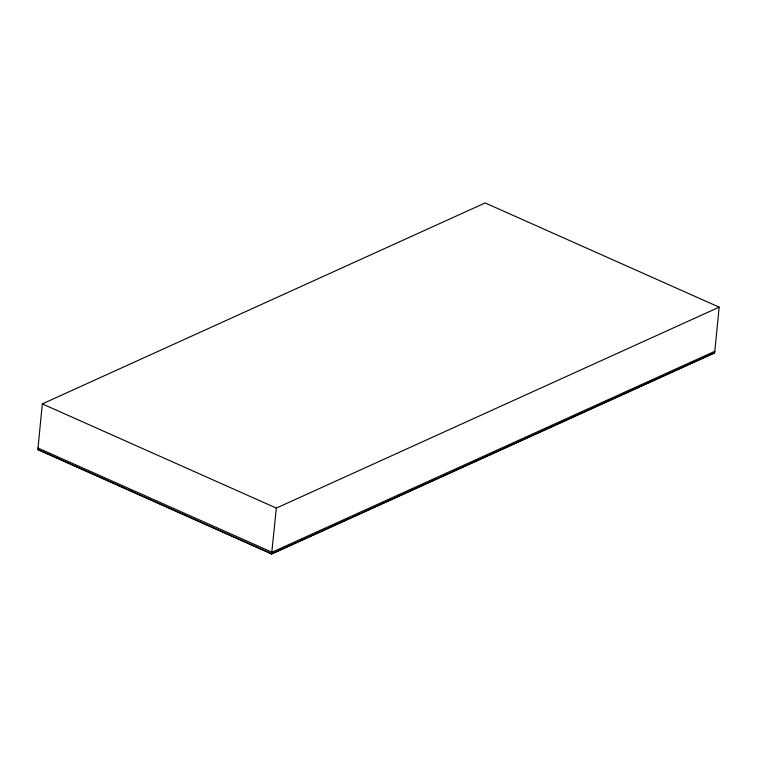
<?xml version="1.0" encoding="UTF-8"?>
<svg xmlns="http://www.w3.org/2000/svg" width="757" height="757" viewBox="0 0 757 757"><rect width="100%" height="100%" fill="white"/><g stroke="black" fill="none" stroke-linecap="round" stroke-linejoin="round"><path stroke-width="1.14" d="M37.85 449.554L42.326 403.888L485.152 202.942L719.15 307.153L714.674 352.809L271.602 554.058L37.85 449.554L271.848 553.755L714.674 352.809M719.15 307.153L276.333 508.098L271.602 554.058M714.826 351.286L272 552.232L38.001 448.03M42.326 403.888L276.333 508.098"/></g></svg>
